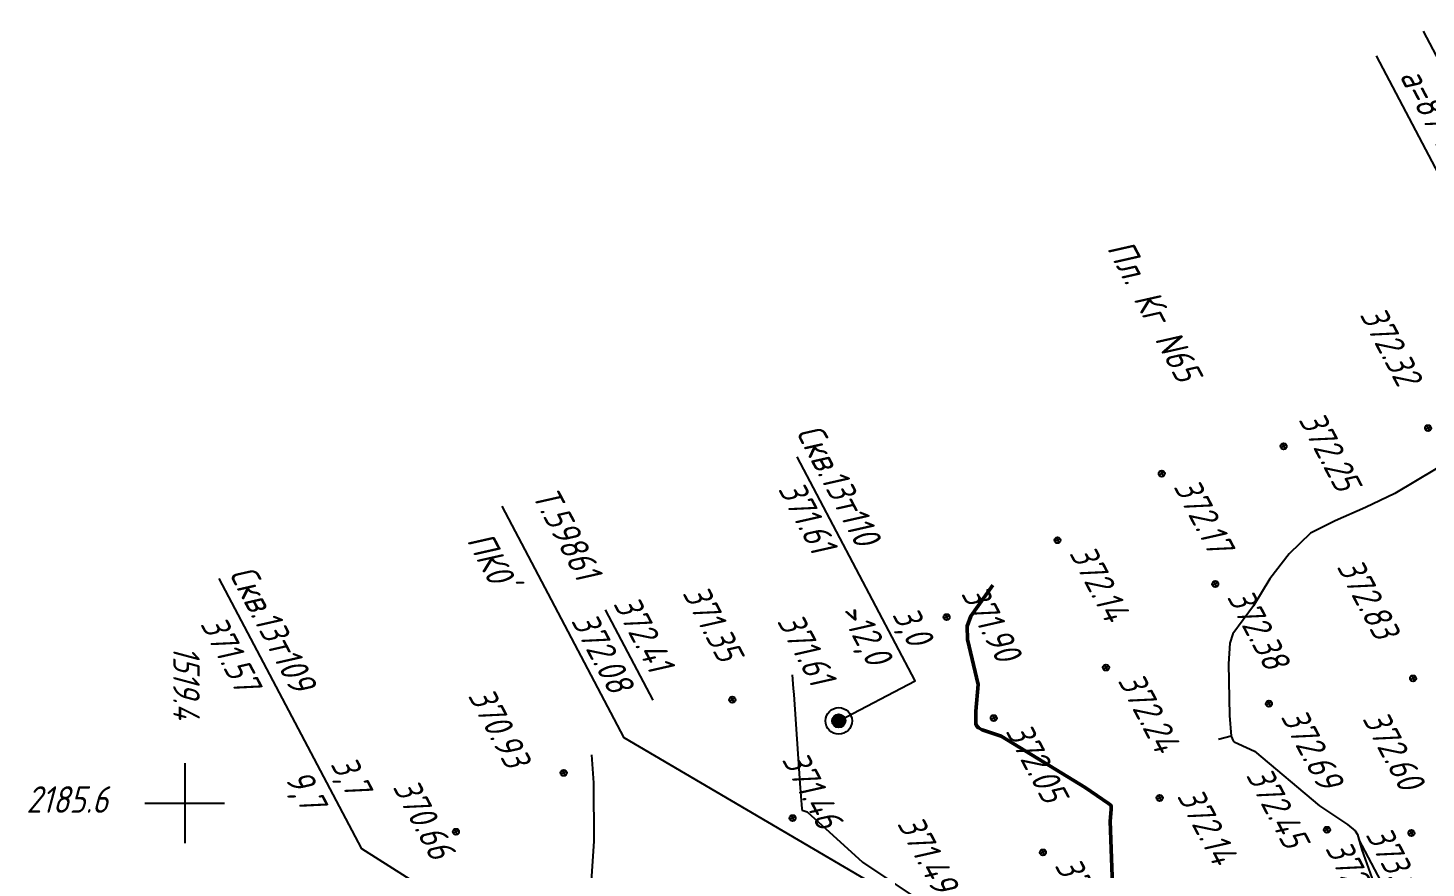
# Model space of a CAD drawing. Extents: x 1519376 to 1519821, y 2185182 to 2185720.
# Drawn here: x 1519376.4 to 1519586.8, y 2185590.2 to 2185716.7 of the extents above; entities that cross this region are included whole.
import ezdxf
from ezdxf.enums import TextEntityAlignment as Align

# ---------------------------------------------------------------- set-up
doc = ezdxf.new("R2010")
doc.units = 0
for name, color, linetype, lineweight in [('ИИ_ГЕОПУНКТ_025', 7, 'Continuous', 25), ('ИИ_ГЕОСЕТКА_025', 3, 'Continuous', 25), ('ИИ_ОТМЕТКА_025', 7, 'Continuous', 25), ('ИИ_РЕЛЬЕФ_025', 34, 'Continuous', 25), ('ИИ_РЕЛЬЕФ_050', 34, 'Continuous', 50), ('ИИ_СКВАЖИНА_025', 7, 'Continuous', 25), ('ИИ_ТЕКСТ_025', 7, 'Continuous', 25)]:
    doc.layers.add(name, color=color, linetype=linetype, lineweight=lineweight)
doc.styles.add('VNIPISIMPLEXCUR', font='simplex.shx', dxfattribs={"width": 0.8, "oblique": 15})

# ---------------------------------------------------------------- blocks, each defined once
blk = doc.blocks.new('ИИ05012')
at = {"color": 0, "linetype": 'Continuous', "lineweight": 25, "flags": 128}
for points in [[(0, 3), (0, -3)], [(-3, 0), (3, 0)]]:
    blk.add_lwpolyline(points, dxfattribs=at)
blk = doc.blocks.new('ИИ050052Р')
at = {"linetype": 'Continuous', "lineweight": 25}
h = blk.add_hatch(color=0, dxfattribs=at)
edge = h.paths.add_edge_path()
edge.add_arc((0, 0), 0.15, 0, 360)
at = {"color": 0, "linetype": 'Continuous', "lineweight": 25}
for radius in [0.75, 0.15]:
    blk.add_circle((0, 0), radius, dxfattribs=at)
at = {"color": 0, "linetype": 'Continuous', "style": 'VNIPISIMPLEXCUR', "oblique": 15, "width": 0.8}
for tag, p in [('CENTRE', (1.45, 0.7)), ('HEIGHT', (1.45, -2.7))]:
    blk.add_attdef(tag, p, '', height=2, dxfattribs=at)
for tag, p in [('NUMBER', (-2, -1)), ('STATIONING', (-2, -4.4)), ('ALPHA', (-2, -7.8))]:
    blk.add_attdef(tag, text='', height=2, dxfattribs=at).set_placement(p, align=Align.RIGHT)
at = {"color": 253, "linetype": 'Continuous', "style": 'VNIPISIMPLEXCUR', "oblique": 15, "width": 0.8, "flags": 1}
blk.add_attdef('NOTE', text='', height=1.6, dxfattribs=at).set_placement((-2, -10.8), align=Align.RIGHT)
blk = doc.blocks.new('PICKET')
at = {"color": 0, "linetype": 'Continuous', "lineweight": 25}
for p, q in [((-0.23, 0), (0.23, 0)), ((0, 0.23), (0, -0.23))]:
    blk.add_line(p, q, dxfattribs=at)
blk.add_circle((0, 0), 0.23, dxfattribs=at)
at = {"color": 0, "linetype": 'Continuous', "style": 'VNIPISIMPLEXCUR', "oblique": 15, "width": 0.8}
blk.add_attdef('OTMETKA', (1.25, 0.3), '', height=2, dxfattribs=at)
at = {"color": 8, "linetype": 'Continuous', "style": 'VNIPISIMPLEXCUR', "oblique": 15, "width": 0.8, "flags": 1}
blk.add_attdef('NOMER', (1.25, -2.7), '', height=2, dxfattribs=at)
blk = doc.blocks.new('ИИ053296')
at = {"color": 0, "linetype": 'Continuous', "lineweight": 25}
blk.add_lwpolyline([(0, 0), (1, 0)], dxfattribs=at)
blk = doc.blocks.new('ИИ25001')
at = {"linetype": 'Continuous'}
h = blk.add_hatch(color=0, dxfattribs=at)
edge = h.paths.add_edge_path()
edge.add_arc((0, 0), 0.5, 0, 360)
at = {"color": 0, "linetype": 'Continuous'}
for radius in [1, 0.5]:
    blk.add_circle((0, 0), radius, dxfattribs=at)
at = {"color": 0, "style": 'VNIPISIMPLEXCUR', "oblique": 15, "width": 0.8}
for tag, p in [('NUMBER', (2, 0.7)), ('STS', (14.22, 0.7)), ('EGWL', (38.32, 0.7)), ('TFS', (19.08, -1)), ('HEIGHT', (2, -2.7)), ('FS', (14.22, -2.7)), ('AGWL', (36.59, -2.7))]:
    blk.add_attdef(tag, p, '', height=2, dxfattribs=at)
at = {"color": 253, "style": 'VNIPISIMPLEXCUR', "oblique": 15, "width": 0.8, "flags": 1}
for tag, p in [('DATE', (-2.5, -0.8)), ('NOTE1', (-2.5, -3.2)), ('NOTE2', (-2.5, -5.6))]:
    blk.add_attdef(tag, text='', height=1.6, dxfattribs=at).set_placement(p, align=Align.RIGHT)

msp = doc.modelspace()

# ---------------------------------------------------------------- linework, layer by layer
at = {"layer": 'ИИ_ГЕОПУНКТ_025'}
for p, q in [((1519586.403, 2185716.17), (1519601.322, 2185687.86)), ((1519579.326, 2185712.44), (1519594.245, 2185684.13))]:
    msp.add_line(p, q, dxfattribs=at)
at = {"layer": 'ИИ_ГЕОПУНКТ_025', "elevation": 372.08}
msp.add_lwpolyline([(1519548.65, 2185561.43), (1519466.147, 2185609.819), (1519447.777, 2185644.676)], dxfattribs=at)
at = {"layer": 'ИИ_ГЕОПУНКТ_025'}
for points in [[(1519463.294, 2185629.069), (1519470.446, 2185615.498)], [(1519576.702, 2185594.573), (1519583.854, 2185581.002)]]:
    msp.add_lwpolyline(points, dxfattribs=at)
at = {"layer": 'ИИ_РЕЛЬЕФ_025'}
for points, elevation in [([(1519588.39, 2185650.31), (1519582.161, 2185646.583), (1519577.746, 2185644.507), (1519573.161, 2185642.494), (1519569.467, 2185640.628), (1519566.224, 2185637.498), (1519563.317, 2185633.763), (1519560.897, 2185629.715), (1519557.779, 2185625.496), (1519557.299, 2185624.092), (1519557.11, 2185620.982), (1519557.237, 2185613.173), (1519557.53, 2185610.071), (1519557.798, 2185609.39), (1519557.951, 2185609.254), (1519558.614, 2185608.906), (1519561.012, 2185607.845), (1519570.801, 2185599.618), (1519575.044, 2185596.769), (1519576.166, 2185595.836), (1519576.545, 2185595.274), (1519577.173, 2185592.955), (1519580.711, 2185583.124)], 372.5), ([(1519491.43, 2185619.316), (1519491.572, 2185617.255), (1519491.676, 2185616.36), (1519492.576, 2185602.954), (1519492.903, 2185599.129), (1519492.941, 2185598.936), (1519493.101, 2185598.873), (1519493.681, 2185598.704), (1519502.012, 2185591.133), (1519511, 2185585.122)], 371.5), ([(1519461.248, 2185607.268), (1519461.508, 2185603.059), (1519461.591, 2185594.296), (1519461.02, 2185586.024), (1519460.265, 2185584.368), (1519459.95, 2185583.958), (1519459.383, 2185583.55), (1519457.21, 2185582.414), (1519446.508, 2185579.523)], 371)]:
    msp.add_lwpolyline(points, dxfattribs=dict(at, elevation=elevation))
at = {"layer": 'ИИ_РЕЛЬЕФ_050', "elevation": 372}
msp.add_lwpolyline([(1519521.626, 2185632.817), (1519518.322, 2185628.143), (1519517.768, 2185626.617), (1519517.833, 2185624.639), (1519519.41, 2185617.861), (1519519.053, 2185613.84), (1519519.074, 2185611.943), (1519519.243, 2185611.564), (1519519.316, 2185611.471), (1519519.469, 2185611.36), (1519520.047, 2185611.037), (1519522.885, 2185610.088), (1519535.546, 2185602.335), (1519539.056, 2185599.956), (1519539.423, 2185599.649), (1519539.46, 2185599.523), (1519539.452, 2185599.028), (1519539.289, 2185597.303), (1519539.732, 2185584.731)], dxfattribs=at)
at = {"layer": 'ИИ_СКВАЖИНА_025', "flags": 128}
for points in [[(1519498.44, 2185612.371), (1519509.942, 2185618.433), (1519492.177, 2185652.142)], [(1519540.93, 2185520.62), (1519426.668, 2185593.136), (1519405.202, 2185633.787)]]:
    msp.add_lwpolyline(points, dxfattribs=at)

# ---------------------------------------------------------------- block references
at = {"layer": 'ИИ_ГЕОПУНКТ_025'}
ref = msp.add_blockref('ИИ050052Р', (1519589.74, 2185580.43, 372.77), dxfattribs=dict(at, xscale=2, yscale=2, zscale=2, rotation=297.79))
ref.add_attrib('NUMBER', 'ВУ 59860', dxfattribs={"layer": '0', "color": 0, "linetype": 'Continuous', "height": 4, "rotation": 297.79, "style": 'VNIPISIMPLEXCUR', "oblique": 15, "width": 0.8}).set_placement((1519606.256, 2185699.217), align=Align.RIGHT)
ref.add_attrib('CENTRE', '373.15', (1519577.668, 2185595.301, 372.77), dxfattribs={"layer": '0', "color": 0, "linetype": 'Continuous', "height": 4, "rotation": 297.79, "style": 'VNIPISIMPLEXCUR', "oblique": 15, "width": 0.8})
ref.add_attrib('HEIGHT', '372.77', (1519571.59, 2185593.221, 372.77), dxfattribs={"layer": '0', "color": 0, "linetype": 'Continuous', "height": 4, "rotation": 297.79, "style": 'VNIPISIMPLEXCUR', "oblique": 15, "width": 0.8})
ref.add_attrib('STATIONING', "ПК0'+45.27", dxfattribs={"layer": '0', "color": 0, "linetype": 'Continuous', "height": 4, "rotation": 297.79, "style": 'VNIPISIMPLEXCUR', "oblique": 15, "width": 0.8}).set_placement((1519600.952, 2185692.122), align=Align.RIGHT)
ref.add_attrib('ALPHA', "a=87°2'", dxfattribs={"layer": '0', "color": 0, "linetype": 'Continuous', "height": 4, "rotation": 297.79, "style": 'VNIPISIMPLEXCUR', "oblique": 15, "width": 0.8}).set_placement((1519589.597, 2185696.509), align=Align.RIGHT)
ref = msp.add_blockref('ИИ050052Р', (1519548.65, 2185561.43, 372.08), dxfattribs=dict(at, xscale=2, yscale=2, zscale=2, rotation=297.79))
ref.add_attrib('NUMBER', 'Т.59861', dxfattribs={"layer": '0', "color": 0, "linetype": 'Continuous', "height": 4, "rotation": 297.79, "style": 'VNIPISIMPLEXCUR', "oblique": 15, "width": 0.8}).set_placement((1519459.159, 2185633.15), align=Align.RIGHT)
ref.add_attrib('CENTRE', '372.41', (1519464.425, 2185630.025), dxfattribs={"layer": '0', "color": 0, "linetype": 'Continuous', "height": 4, "rotation": 297.79, "style": 'VNIPISIMPLEXCUR', "oblique": 15, "width": 0.8})
ref.add_attrib('HEIGHT', '372.08', (1519458.087, 2185627.46), dxfattribs={"layer": '0', "color": 0, "linetype": 'Continuous', "height": 4, "rotation": 297.79, "style": 'VNIPISIMPLEXCUR', "oblique": 15, "width": 0.8})
ref.add_attrib('STATIONING', "ПК0'", dxfattribs={"layer": '0', "color": 0, "linetype": 'Continuous', "height": 4, "rotation": 297.79, "style": 'VNIPISIMPLEXCUR', "oblique": 15, "width": 0.8}).set_placement((1519446.46, 2185631.773), align=Align.RIGHT)
at = {"layer": 'ИИ_ГЕОСЕТКА_025', "xscale": 2, "yscale": 2}
msp.add_blockref('ИИ05012', (1519400, 2185600), dxfattribs=at)
at = {"layer": 'ИИ_ОТМЕТКА_025'}
ref = msp.add_blockref('PICKET', (1519587.152, 2185656.437, 372.32), dxfattribs=dict(at, xscale=2, yscale=2, zscale=2, rotation=297.79))
ref.add_attrib('OTMETKA', '372.32', (1519576.78, 2185673.548, 372.32), dxfattribs={"layer": '0', "color": 0, "linetype": 'Continuous', "height": 4, "rotation": 297.79, "style": 'VNIPISIMPLEXCUR', "oblique": 15, "width": 0.8})
ref = msp.add_blockref('PICKET', (1519565.4, 2185653.7, 372.25), dxfattribs=dict(at, xscale=2, yscale=2, zscale=2, rotation=297.79))
ref.add_attrib('OTMETKA', '372.25', (1519567.575, 2185657.748, 372.25), dxfattribs={"layer": '0', "color": 0, "linetype": 'Continuous', "height": 4, "rotation": 297.79, "style": 'VNIPISIMPLEXCUR', "oblique": 15, "width": 0.8})
at = {"layer": 'ИИ_ОТМЕТКА_025', "xscale": 2, "yscale": 2, "zscale": 2, "rotation": 297.79}
for p, values in [((1519547.063, 2185649.592, 372.17), {'OTMETKA': '372.17'}), ((1519531.37, 2185639.571, 372.14), {'OTMETKA': '372.14'}), ((1519555.11, 2185632.975, 372.38), {'OTMETKA': '372.38'}), ((1519538.667, 2185620.404, 372.24), {'OTMETKA': '372.24'}), ((1519563.194, 2185614.965, 372.69), {'OTMETKA': '372.69'}), ((1519521.781, 2185612.796, 372.05), {'OTMETKA': '372.05'}), ((1519529.167, 2185592.579, 371.81), {'OTMETKA': '371.81'})]:
    msp.add_blockref('PICKET', p, dxfattribs=at).add_auto_attribs(values)
at = {"layer": 'ИИ_ОТМЕТКА_025'}
ref = msp.add_blockref('PICKET', (1519584.9, 2185618.77, 372.83), dxfattribs=dict(at, xscale=2, yscale=2, zscale=2, rotation=297.79))
ref.add_attrib('OTMETKA', '372.83', (1519573.326, 2185635.614, 372.83), dxfattribs={"layer": '0', "color": 0, "linetype": 'Continuous', "height": 4, "rotation": 297.79, "style": 'VNIPISIMPLEXCUR', "oblique": 15, "width": 0.8})
ref = msp.add_blockref('PICKET', (1519482.42, 2185615.57, 371.35), dxfattribs=dict(at, xscale=2, yscale=2, zscale=2, rotation=297.79))
ref.add_attrib('OTMETKA', '371.35', (1519474.839, 2185631.627, 371.35), dxfattribs={"layer": '0', "color": 0, "linetype": 'Continuous', "height": 4, "rotation": 297.79, "style": 'VNIPISIMPLEXCUR', "oblique": 15, "width": 0.8})
ref = msp.add_blockref('PICKET', (1519514.667, 2185627.993, 371.9), dxfattribs=dict(at, xscale=2, yscale=2, zscale=2, rotation=297.79))
ref.add_attrib('OTMETKA', '371.90', (1519516.776, 2185631.559, 371.9), dxfattribs={"layer": '0', "color": 0, "linetype": 'Continuous', "height": 4, "rotation": 297.79, "style": 'VNIPISIMPLEXCUR', "oblique": 15, "width": 0.8})
ref = msp.add_blockref('PICKET', (1519498.44, 2185612.371, 371.61), dxfattribs=dict(at, xscale=2, yscale=2, zscale=2, rotation=297.79))
ref.add_attrib('OTMETKA', '371.61', (1519489.082, 2185627.403, 371.61), dxfattribs={"layer": '0', "color": 0, "linetype": 'Continuous', "height": 4, "rotation": 297.79, "style": 'VNIPISIMPLEXCUR', "oblique": 15, "width": 0.8})
ref = msp.add_blockref('PICKET', (1519457.042, 2185604.557, 370.93), dxfattribs=dict(at, xscale=2, yscale=2, zscale=2, rotation=297.79))
ref.add_attrib('OTMETKA', '370.93', (1519442.555, 2185616.197, 370.93), dxfattribs={"layer": '0', "color": 0, "linetype": 'Continuous', "height": 4, "rotation": 297.79, "style": 'VNIPISIMPLEXCUR', "oblique": 15, "width": 0.8})
ref = msp.add_blockref('PICKET', (1519584.639, 2185595.508, 372.6), dxfattribs=dict(at, xscale=2, yscale=2, zscale=2, rotation=297.79))
ref.add_attrib('OTMETKA', '372.60', (1519577.179, 2185612.744, 372.6), dxfattribs={"layer": '0', "color": 0, "linetype": 'Continuous', "height": 4, "rotation": 297.79, "style": 'VNIPISIMPLEXCUR', "oblique": 15, "width": 0.8})
ref = msp.add_blockref('PICKET', (1519491.49, 2185597.75, 371.46), dxfattribs=dict(at, xscale=2, yscale=2, zscale=2, rotation=297.79))
ref.add_attrib('OTMETKA', '371.46', (1519489.809, 2185606.584, 371.46), dxfattribs={"layer": '0', "color": 0, "linetype": 'Continuous', "height": 4, "rotation": 297.79, "style": 'VNIPISIMPLEXCUR', "oblique": 15, "width": 0.8})
ref = msp.add_blockref('PICKET', (1519440.816, 2185595.689, 370.66), dxfattribs=dict(at, xscale=2, yscale=2, zscale=2, rotation=297.79))
ref.add_attrib('OTMETKA', '370.66', (1519431.229, 2185602.458, 370.66), dxfattribs={"layer": '0', "color": 0, "linetype": 'Continuous', "height": 4, "rotation": 297.79, "style": 'VNIPISIMPLEXCUR', "oblique": 15, "width": 0.8})
ref = msp.add_blockref('PICKET', (1519571.929, 2185596, 372.45), dxfattribs=dict(at, xscale=2, yscale=2, zscale=2, rotation=297.79))
ref.add_attrib('OTMETKA', '372.45', (1519559.665, 2185604.221, 372.45), dxfattribs={"layer": '0', "color": 0, "linetype": 'Continuous', "height": 4, "rotation": 297.79, "style": 'VNIPISIMPLEXCUR', "oblique": 15, "width": 0.8})
ref = msp.add_blockref('PICKET', (1519546.747, 2185600.783, 372.14), dxfattribs=dict(at, xscale=2, yscale=2, zscale=2, rotation=297.79))
ref.add_attrib('OTMETKA', '372.14', (1519549.285, 2185601.087, 372.14), dxfattribs={"layer": '0', "color": 0, "linetype": 'Continuous', "height": 4, "rotation": 297.79, "style": 'VNIPISIMPLEXCUR', "oblique": 15, "width": 0.8})
ref = msp.add_blockref('PICKET', (1519511.414, 2185584.129, 371.49), dxfattribs=dict(at, xscale=2, yscale=2, zscale=2, rotation=297.79))
ref.add_attrib('OTMETKA', '371.49', (1519507.152, 2185596.953, 371.49), dxfattribs={"layer": '0', "color": 0, "linetype": 'Continuous', "height": 4, "rotation": 297.79, "style": 'VNIPISIMPLEXCUR', "oblique": 15, "width": 0.8})
at = {"layer": 'ИИ_РЕЛЬЕФ_025', "xscale": 2, "yscale": 2, "zscale": 2, "rotation": 193.4703385293367}
msp.add_blockref('ИИ053296', (1519557.53, 2185610.071, 372.5), dxfattribs=at)
at = {"layer": 'ИИ_СКВАЖИНА_025', "linetype": 'Continuous'}
ref = msp.add_blockref('ИИ25001', (1519498.44, 2185612.371, 371.61), dxfattribs=dict(at, xscale=2, yscale=2, zscale=2, rotation=297.79))
ref.add_attrib('NUMBER', 'Скв.13т110', (1519491.957, 2185655.815), dxfattribs={"layer": '0', "color": 0, "height": 4, "rotation": 297.79, "style": 'VNIPISIMPLEXCUR', "oblique": 15, "width": 0.8})
ref.add_attrib('HEIGHT', '371.61', (1519489.243, 2185647.289), dxfattribs={"layer": '0', "color": 0, "height": 4, "rotation": 297.79, "style": 'VNIPISIMPLEXCUR', "oblique": 15, "width": 0.8})
ref.add_attrib('STS', '3,0', (1519506.415, 2185628.381), dxfattribs={"layer": '0', "color": 0, "height": 4, "rotation": 297.79, "style": 'VNIPISIMPLEXCUR', "oblique": 15, "width": 0.8})
ref.add_attrib('FS', '>12,0', (1519498.451, 2185628.907), dxfattribs={"layer": '0', "color": 0, "height": 4, "rotation": 297.79, "style": 'VNIPISIMPLEXCUR', "oblique": 15, "width": 0.8})
ref = msp.add_blockref('ИИ25001', (1519540.93, 2185520.62, 371.57), dxfattribs=dict(at, xscale=2, yscale=2, zscale=2, rotation=297.79))
ref.add_attrib('NUMBER', 'Скв.13т109', (1519406.623, 2185634.536), dxfattribs={"layer": '0', "color": 0, "height": 4, "rotation": 297.79, "style": 'VNIPISIMPLEXCUR', "oblique": 15, "width": 0.8})
ref.add_attrib('HEIGHT', '371.57', (1519402.264, 2185626.976), dxfattribs={"layer": '0', "color": 0, "height": 4, "rotation": 297.79, "style": 'VNIPISIMPLEXCUR', "oblique": 15, "width": 0.8})
ref.add_attrib('STS', '3,7', (1519421.861, 2185605.89), dxfattribs={"layer": '0', "color": 0, "height": 4, "rotation": 297.79, "style": 'VNIPISIMPLEXCUR', "oblique": 15, "width": 0.8})
ref.add_attrib('FS', '9,7', (1519415.031, 2185603.755), dxfattribs={"layer": '0', "color": 0, "height": 4, "rotation": 297.79, "style": 'VNIPISIMPLEXCUR', "oblique": 15, "width": 0.8})

# ---------------------------------------------------------------- texts
at = {"layer": 'ИИ_ГЕОСЕТКА_025', "color": 7, "style": 'VNIPISIMPLEXCUR', "oblique": 15, "width": 0.75}
msp.add_text('1519.4', height=4, rotation=270, dxfattribs=at).set_placement((1519398.262, 2185623.653))
at = {"layer": 'ИИ_ГЕОСЕТКА_025', "color": 7, "style": 'VNIPISIMPLEXCUR', "oblique": 15, "width": 0.8}
msp.add_text('2185.6', height=4, dxfattribs=at).set_placement((1519376.16, 2185598.546))
at = {"layer": 'ИИ_ТЕКСТ_025', "style": 'VNIPISIMPLEXCUR', "oblique": 15, "width": 0.8}
msp.add_text('Пл. Кг N65', height=4, rotation=297.79, dxfattribs=at).set_placement((1519538.726, 2185683.504, -3.297))

doc.saveas('drawing.dxf')
